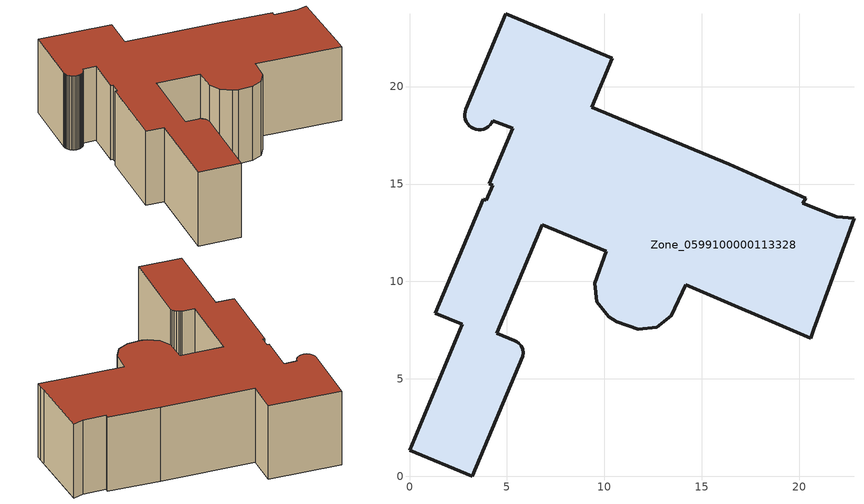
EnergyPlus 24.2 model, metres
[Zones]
Zone_0599100000113328
 floor ground (C_G): 3.23,0 0,1.35 2.71,7.8 1.32,8.38 3.77,14.22 3.95,14.15 4.28,14.93 4.1,15 5.3,17.85 4.28,18.25 4.22,18.13 4.14,18.03 4.04,17.94 3.92,17.87 3.8,17.82 3.67,17.79 3.54,17.79 3.4,17.81 3.28,17.85 3.17,17.91 3.06,17.99 2.98,18.09 2.91,18.2 2.86,18.32 2.84,18.45 2.83,18.58 2.85,18.71 2.89,18.83 4.95,23.74 10.4,21.45 9.36,18.95 16.4,16.02 20.32,14.28 20.18,14.01 21.93,13.32 22.8,13.24 20.91,8.03 20.75,7.55 20.58,7.09 14.17,9.83 13.42,8.25 12.69,7.66 11.74,7.56 10.63,7.92 10.22,8.18 9.62,8.97 9.5,9.91 10.09,11.54 6.81,12.91 4.48,7.34 5.4,6.96 5.51,6.91 5.61,6.83 5.72,6.69 5.8,6.52 5.83,6.34 5.81,6.16 z0
 wall outside (C_F): 2.89,18.83 2.85,18.71 2.83,18.58 2.84,18.45 2.86,18.32 2.91,18.2 2.98,18.09 3.06,17.99 3.17,17.91 3.28,17.85 3.4,17.81 3.54,17.79 3.67,17.79 3.8,17.82 3.92,17.87 4.04,17.94 4.14,18.03 4.22,18.13 4.28,18.25 5.3,17.85 4.1,15 4.28,14.93 3.95,14.15 3.77,14.22 1.32,8.38 2.71,7.8 0,1.35 3.23,0 5.81,6.16 5.83,6.34 5.8,6.52 5.72,6.69 5.61,6.83 5.51,6.91 5.4,6.96 4.48,7.34 6.81,12.91 10.09,11.54 9.5,9.91 9.62,8.97 10.22,8.18 10.63,7.92 11.74,7.56 12.69,7.66 13.42,8.25 14.17,9.83 20.58,7.09 20.75,7.55 20.91,8.03 22.8,13.24 21.93,13.32 20.18,14.01 20.32,14.28 16.4,16.02 9.36,18.95 10.4,21.45 4.95,23.74 2.89,18.83 z0:6.46
 roof outside (C_R): 4.28,14.93 3.95,14.15 3.77,14.22 1.32,8.38 2.71,7.8 0,1.35 3.23,0 5.81,6.16 5.83,6.34 5.8,6.52 5.72,6.69 5.61,6.83 5.51,6.91 5.4,6.96 4.48,7.34 6.81,12.91 10.09,11.54 9.5,9.91 9.62,8.97 10.22,8.18 10.63,7.92 11.74,7.56 12.69,7.66 13.42,8.25 14.17,9.83 20.58,7.09 20.75,7.55 20.91,8.03 22.8,13.24 21.93,13.32 20.18,14.01 20.32,14.28 16.4,16.02 9.36,18.95 10.4,21.45 4.95,23.74 2.89,18.83 2.85,18.71 2.83,18.58 2.84,18.45 2.86,18.32 2.91,18.2 2.98,18.09 3.06,17.99 3.17,17.91 3.28,17.85 3.4,17.81 3.54,17.79 3.67,17.79 3.8,17.82 3.92,17.87 4.04,17.94 4.14,18.03 4.22,18.13 4.28,18.25 5.3,17.85 4.1,15 z6.46
[BUILDING]
Pand.0599100000113328: North Axis=0; Terrain=City; Loads Convergence Tolerance Value=0.04; Temperature Convergence Tolerance Value=0.4; Solar Distribution=FullExterior; Maximum Number of Warmup Days=25; Minimum Number of Warmup Days=1
[Site:Location]
Rotterdam.The.Hague.AP_ZH_NLD Design_Conditions: Latitude=51.96; Longitude=4.45; Time Zone=1; Elevation=-4.5
[SITE:GROUNDTEMPERATURE:BUILDINGSURFACE]
18, 18, 18, 18, 18, 18, 18, 18, 18, 18, 18, 18
[MATERIAL] Thermal Absorptance=0.9; Solar Absorptance=0.7; Visible Absorptance=0.7
Name | Roughness | Thickness | Conductivity | Density | Specific Heat
G.D.1975-1991 | MediumSmooth | 0.15 | 0.288461 | 540 | 1210
F.D.1975-1991 | Rough | 0.3 | 0.230769 | 1920 | 840
R.D.1975-1991 | MediumRough | 0.2 | 0.153846 | 1500 | 1000
[CONSTRUCTION]
C_G: G.D.1975-1991
C_F: F.D.1975-1991
C_R: R.D.1975-1991
[ZONE]
Zone_0599100000113328: Type=1; Multiplier=1; Ceiling Height=Autocalculate; Volume=Autocalculate; Floor Area=autocalculate; Part of Total Floor Area=Yes
[ZONEINFILTRATION:DESIGNFLOWRATE]
Infil_Zone_0599100000113328: Zone or ZoneList or Space or SpaceList=Zone_0599100000113328; Schedule=AlwaysOn; Design Flow Rate Calculation Method=Flow/Area; Flow Rate per Floor Area=0.0042; Constant Term Coefficient=1; Temperature Term Coefficient=0; Velocity Term Coefficient=0; Velocity Squared Term Coefficient=0
[HVACTEMPLATE:ZONE:IDEALLOADSAIRSYSTEM]
Zone_0599100000113328: Maximum Heating Supply Air Temperature=50; Minimum Cooling Supply Air Temperature=13; Maximum Heating Supply Air Humidity Ratio=0.0156; Minimum Cooling Supply Air Humidity Ratio=0.0077; Heating Limit=NoLimit; Cooling Limit=NoLimit; Dehumidification Control Type=ConstantSensibleHeatRatio; Cooling Sensible Heat Ratio=0.7; Dehumidification Setpoint=60; Humidification Control Type=None; Humidification Setpoint=30; Outdoor Air Method=None; Outdoor Air Flow Rate per Person=0.00944; Outdoor Air Flow Rate per Zone Floor Area=0; Outdoor Air Flow Rate per Zone=0; Demand Controlled Ventilation Type=None; Outdoor Air Economizer Type=NoEconomizer; Heat Recovery Type=None; Sensible Heat Recovery Effectiveness=0.7; Latent Heat Recovery Effectiveness=0.65
[ZONECONTROL:THERMOSTAT]
ThermostatControl_Zone_0599100000113328: Zone or ZoneList=Zone_0599100000113328; Control Type Schedule=DualSetpointControlType; Control 1=Thermostat_Zone_0599100000113328; Temperature Difference Between Cutout And Setpoint=0
[THERMOSTATSETPOINT:DUALSETPOINT]
Thermostat_Zone_0599100000113328: Heating Setpoint Temperature Schedule=HeatingSetpoint_Zone_0599100000113328; Cooling Setpoint Temperature Schedule=CoolingSetpoint_Zone_0599100000113328
[SCHEDULE:COMPACT]
HeatingSetpoint_Zone_0599100000113328: Through: 12/31, For: AllDays, Until: 24:00, 21
CoolingSetpoint_Zone_0599100000113328: Through: 12/31, For: AllDays, Until: 24:00, 24
DualSetpointControlType: Through: 12/31, For: AllDays, Until: 24:00, 4
AlwaysOn: Through: 12/31, For: AllDays, Until: 24:00, 1
